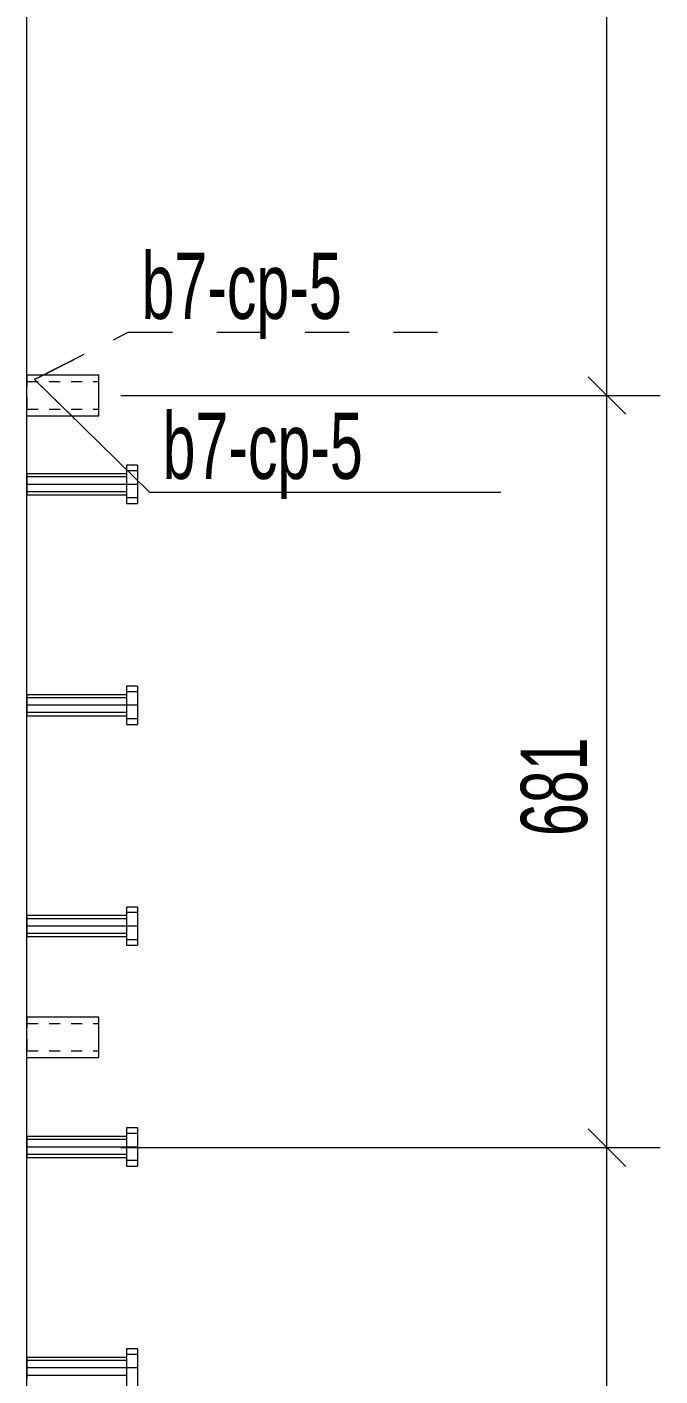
# Model space of a CAD drawing. Header units: millimetres. Extents: x 5 to 599, y 5 to 425.
# Drawn here: x 280 to 308.7, y 176.3 to 237.4 of the extents above; entities that cross this region are included whole.
import ezdxf

# ---------------------------------------------------------------- set-up
doc = ezdxf.new("R2010")
doc.units = ezdxf.units.MM
for name, pattern in [('XKITLINE00', [0]), ('XKITLINE02', [4, 2, -2]), ('XKITLINE04', [3, 0.5, -0.5, 0.5, -0.5, 0.5, -0.5])]:
    doc.linetypes.add(name, pattern=pattern)
for name, color, linetype, lineweight in [('Bolt', 7, 'Continuous', 0), ('Part', 2, 'Continuous', 0), ('PartMark', 3, 'Continuous', 0), ('Z-DIMENSIONS', 1, 'Continuous', 0)]:
    doc.layers.add(name, color=color, linetype=linetype, lineweight=lineweight)
doc.styles.add('romsim', font='ARIAL.TTF')

# ---------------------------------------------------------------- blocks, each defined once
blk = doc.blocks.new('*A86')
at = {"layer": 'Bolt', "color": 2, "linetype": 'XKITLINE00', "lineweight": 0}
for p, q in [((284.536848940132, 217.515266667764), (284.536848940132, 215.7834391472962)), ((285.036848940132, 217.515266667764), (284.536848940132, 217.515266667764)), ((285.036848940132, 217.515266667764), (285.036848940132, 215.7834391472962)), ((284.536848940132, 217.1243529075301), (280.036848940132, 217.1243529075301)), ((284.536848940132, 216.9852286285937), (280.036848940132, 216.9852286285937)), ((285.036848940132, 217.2616463993142), (284.536848940132, 217.2616463993142)), ((285.036848940132, 216.6493529075301), (280.036848940132, 216.6493529075301)), ((284.536848940132, 216.3134771864665), (280.036848940132, 216.3134771864665)), ((280.036848940132, 216.1743529075301), (284.536848940132, 216.1743529075301)), ((285.036848940132, 216.0370594157459), (284.536848940132, 216.0370594157459)), ((284.536848940132, 215.7834391472962), (285.036848940132, 215.7834391472962)), ((284.536848940132, 207.1243529075301), (280.036848940132, 207.1243529075301)), ((284.536848940132, 207.515266667764), (284.536848940132, 205.7834391472962)), ((285.036848940132, 207.515266667764), (284.536848940132, 207.515266667764)), ((285.036848940132, 207.2616463993142), (284.536848940132, 207.2616463993142)), ((285.036848940132, 207.515266667764), (285.036848940132, 205.7834391472962)), ((284.536848940132, 206.9852286285937), (280.036848940132, 206.9852286285937)), ((285.036848940132, 206.6493529075301), (280.036848940132, 206.6493529075301)), ((284.536848940132, 206.3134771864665), (280.036848940132, 206.3134771864665)), ((280.036848940132, 206.1743529075301), (284.536848940132, 206.1743529075301)), ((285.036848940132, 206.0370594157459), (284.536848940132, 206.0370594157459)), ((284.536848940132, 205.7834391472962), (285.036848940132, 205.7834391472962)), ((284.536848940132, 197.515266667764), (284.536848940132, 195.7834391472962)), ((285.036848940132, 197.515266667764), (284.536848940132, 197.515266667764)), ((285.036848940132, 197.2616463993142), (284.536848940132, 197.2616463993142)), ((285.036848940132, 197.515266667764), (285.036848940132, 195.7834391472962)), ((284.536848940132, 197.1243529075301), (280.036848940132, 197.1243529075301)), ((284.536848940132, 196.9852286285937), (280.036848940132, 196.9852286285937)), ((285.036848940132, 196.6493529075301), (280.036848940132, 196.6493529075301)), ((284.536848940132, 196.3134771864665), (280.036848940132, 196.3134771864665)), ((280.036848940132, 196.1743529075301), (284.536848940132, 196.1743529075301)), ((285.036848940132, 196.0370594157459), (284.536848940132, 196.0370594157459)), ((284.536848940132, 195.7834391472962), (285.036848940132, 195.7834391472962)), ((284.536848940132, 187.515266667764), (284.536848940132, 185.7834391472962)), ((285.036848940132, 187.515266667764), (284.536848940132, 187.515266667764)), ((285.036848940132, 187.515266667764), (285.036848940132, 185.7834391472962)), ((284.536848940132, 187.1243529075301), (280.036848940132, 187.1243529075301)), ((284.536848940132, 186.9852286285937), (280.036848940132, 186.9852286285937)), ((285.036848940132, 187.2616463993142), (284.536848940132, 187.2616463993142)), ((285.036848940132, 186.6493529075301), (280.036848940132, 186.6493529075301)), ((284.536848940132, 186.3134771864665), (280.036848940132, 186.3134771864665)), ((280.036848940132, 186.1743529075301), (284.536848940132, 186.1743529075301)), ((285.036848940132, 186.0370594157459), (284.536848940132, 186.0370594157459)), ((284.536848940132, 185.7834391472962), (285.036848940132, 185.7834391472962)), ((284.536848940132, 177.1243529075301), (280.036848940132, 177.1243529075301)), ((284.536848940132, 177.515266667764), (284.536848940132, 175.7834391472962)), ((285.036848940132, 177.515266667764), (284.536848940132, 177.515266667764)), ((285.036848940132, 177.2616463993142), (284.536848940132, 177.2616463993142)), ((285.036848940132, 177.515266667764), (285.036848940132, 175.7834391472962)), ((284.536848940132, 176.9852286285937), (280.036848940132, 176.9852286285937)), ((285.036848940132, 176.6493529075301), (280.036848940132, 176.6493529075301)), ((284.536848940132, 176.3134771864665), (280.036848940132, 176.3134771864665))]:
    blk.add_line(p, q, dxfattribs=at)
at = {"layer": 'Bolt', "color": 2, "linetype": 'XKITLINE02', "lineweight": 0}
for p, q in [((280.036848940132, 217.1243529075301), (280.036848940132, 216.1743529075301)), ((280.036848940132, 207.1243529075301), (280.036848940132, 206.1743529075301)), ((280.036848940132, 197.1243529075301), (280.036848940132, 196.1743529075301)), ((280.036848940132, 187.1243529075301), (280.036848940132, 186.1743529075301)), ((280.036848940132, 177.1243529075301), (280.036848940132, 176.1743529075301))]:
    blk.add_line(p, q, dxfattribs=at)
blk = doc.blocks.new('*A107')
at = {"layer": 'Part', "color": 4, "linetype": 'XKITLINE00', "lineweight": 0}
blk.add_line((280.036848940132, 118.6493529075301), (280.036848940132, 301.1493529075301), dxfattribs=at)
blk = doc.blocks.new('*A134')
at = {"layer": 'Part', "color": 7, "linetype": 'XKITLINE04', "lineweight": 0}
for p, q in [((280.036848940132, 221.5993529075301), (283.286848940132, 221.5993529075301)), ((280.036848940132, 221.5993529075301), (280.036848940132, 219.7493529075301)), ((280.036848940132, 221.2993529075301), (283.286848940132, 221.2993529075301)), ((283.286848940132, 219.7493529075301), (283.286848940132, 221.5993529075301)), ((280.036848940132, 220.0493529075301), (283.286848940132, 220.0493529075301)), ((280.036848940132, 219.7493529075301), (283.286848940132, 219.7493529075301))]:
    blk.add_line(p, q, dxfattribs=at)
blk = doc.blocks.new('*A135')
at = {"layer": 'Part', "color": 7, "linetype": 'XKITLINE04', "lineweight": 0}
for p, q in [((280.036848940132, 192.5493529075301), (283.286848940132, 192.5493529075301)), ((280.036848940132, 192.5493529075301), (280.036848940132, 190.6993529075301)), ((283.286848940132, 190.6993529075301), (283.286848940132, 192.5493529075301)), ((280.036848940132, 192.2493529075301), (283.286848940132, 192.2493529075301)), ((280.036848940132, 190.9993529075301), (283.286848940132, 190.9993529075301)), ((280.036848940132, 190.6993529075301), (283.286848940132, 190.6993529075301))]:
    blk.add_line(p, q, dxfattribs=at)
blk = doc.blocks.new('*A136')
at = {"layer": 'Part', "color": 7, "linetype": 'XKITLINE04', "lineweight": 0}
for p, q in [((280.036848940132, 192.5493529075301), (283.286848940132, 192.5493529075301)), ((280.036848940132, 192.5493529075301), (280.036848940132, 190.6993529075301)), ((283.286848940132, 190.6993529075301), (283.286848940132, 192.5493529075301)), ((280.036848940132, 192.2493529075301), (283.286848940132, 192.2493529075301)), ((280.036848940132, 190.9993529075301), (283.286848940132, 190.9993529075301)), ((280.036848940132, 190.6993529075301), (283.286848940132, 190.6993529075301))]:
    blk.add_line(p, q, dxfattribs=at)
blk = doc.blocks.new('*A137')
at = {"layer": 'Part', "color": 4, "linetype": 'XKITLINE00', "lineweight": 0}
for p, q in [((280.036848940132, 192.5493529075301), (283.286848940132, 192.5493529075301)), ((283.286848940132, 190.6993529075301), (283.286848940132, 192.5493529075301)), ((280.036848940132, 190.6993529075301), (283.286848940132, 190.6993529075301))]:
    blk.add_line(p, q, dxfattribs=at)
at = {"layer": 'Part', "color": 7, "linetype": 'XKITLINE04', "lineweight": 0}
for p, q in [((280.036848940132, 192.5493529075301), (280.036848940132, 190.6993529075301)), ((280.036848940132, 192.2493529075301), (283.286848940132, 192.2493529075301)), ((280.036848940132, 190.9993529075301), (283.286848940132, 190.9993529075301))]:
    blk.add_line(p, q, dxfattribs=at)
blk = doc.blocks.new('*A142')
at = {"layer": 'Part', "color": 7, "linetype": 'XKITLINE04', "lineweight": 0}
for p, q in [((280.036848940132, 221.5993529075301), (283.286848940132, 221.5993529075301)), ((280.036848940132, 221.5993529075301), (280.036848940132, 219.7493529075301)), ((280.036848940132, 221.2993529075301), (283.286848940132, 221.2993529075301)), ((283.286848940132, 219.7493529075301), (283.286848940132, 221.5993529075301)), ((280.036848940132, 220.0493529075301), (283.286848940132, 220.0493529075301)), ((280.036848940132, 219.7493529075301), (283.286848940132, 219.7493529075301))]:
    blk.add_line(p, q, dxfattribs=at)
blk = doc.blocks.new('*A143')
at = {"layer": 'Part', "color": 4, "linetype": 'XKITLINE00', "lineweight": 0}
for p, q in [((280.036848940132, 221.5993529075301), (283.286848940132, 221.5993529075301)), ((283.286848940132, 219.7493529075301), (283.286848940132, 221.5993529075301)), ((280.036848940132, 219.7493529075301), (283.286848940132, 219.7493529075301))]:
    blk.add_line(p, q, dxfattribs=at)
at = {"layer": 'Part', "color": 7, "linetype": 'XKITLINE04', "lineweight": 0}
for p, q in [((280.036848940132, 221.5993529075301), (280.036848940132, 219.7493529075301)), ((280.036848940132, 221.2993529075301), (283.286848940132, 221.2993529075301)), ((280.036848940132, 220.0493529075301), (283.286848940132, 220.0493529075301))]:
    blk.add_line(p, q, dxfattribs=at)
blk = doc.blocks.new('*A285')
at = {"layer": 'Z-DIMENSIONS', "color": 3, "linetype": 'XKITLINE00', "lineweight": 0}
for p, q in [((305.4383208027082, 187.4728810449539), (307.1353770775559, 185.7758247701062)), ((284.286848940132, 186.6243529075301), (308.686848940132, 186.6243529075301)), ((306.286848940132, 116.6493529075301), (306.286848940132, 186.6243529075301))]:
    blk.add_line(p, q, dxfattribs=at)
at = {"layer": 'Z-DIMENSIONS', "color": 7}
blk.add_point((306.286848940132, 186.6243529075301), dxfattribs=at)
blk = doc.blocks.new('*A286')
at = {"layer": 'Z-DIMENSIONS', "color": 3, "linetype": 'XKITLINE00', "lineweight": 0}
for p, q in [((305.4383208027082, 221.5228810449539), (307.1353770775559, 219.8258247701062)), ((284.286848940132, 220.6743529075301), (308.686848940132, 220.6743529075301)), ((306.286848940132, 186.6243529075301), (306.286848940132, 220.6743529075301)), ((305.4383208027082, 187.4728810449539), (307.1353770775559, 185.7758247701062)), ((284.286848940132, 186.6243529075301), (308.686848940132, 186.6243529075301))]:
    blk.add_line(p, q, dxfattribs=at)
at = {"layer": 'Z-DIMENSIONS', "color": 7}
for p in [(306.286848940132, 220.6743529075301), (306.286848940132, 186.6243529075301)]:
    blk.add_point(p, dxfattribs=at)
at = {"layer": 'Z-DIMENSIONS', "color": 7, "style": 'romsim', "width": 0.6375}
blk.add_text('681', height=3, rotation=90.00021045914971, dxfattribs=at).set_placement((305.3868489401321, 200.7272666984713))
blk = doc.blocks.new('*A287')
at = {"layer": 'Z-DIMENSIONS', "color": 3, "linetype": 'XKITLINE00', "lineweight": 0}
for p, q in [((306.286848940132, 220.6743529075301), (306.286848940132, 301.1493529075301)), ((305.4383208027082, 221.5228810449539), (307.1353770775559, 219.8258247701062)), ((284.286848940132, 220.6743529075301), (308.686848940132, 220.6743529075301))]:
    blk.add_line(p, q, dxfattribs=at)
at = {"layer": 'Z-DIMENSIONS', "color": 7}
blk.add_point((306.286848940132, 220.6743529075301), dxfattribs=at)
blk = doc.blocks.new('*A294')
at = {"layer": 'PartMark', "color": 7, "linetype": 'XKITLINE00', "lineweight": 0}
for p, q in [((280.3805905910353, 221.3952358462127), (285.5765905910354, 216.2952358462127)), ((282.1647626658219, 219.6440276896671), (280.3805905910353, 221.3952358462127)), ((285.5765905910354, 216.2952358462127), (301.4843997710566, 216.2952358462127))]:
    blk.add_line(p, q, dxfattribs=at)
at = {"layer": 'PartMark', "color": 7, "style": 'romsim', "width": 0.6375}
blk.add_text('b7-cp-5', height=3, dxfattribs=at).set_placement((286.1765905910353, 216.8952358462127))
blk = doc.blocks.new('*A295')
at = {"layer": 'PartMark', "color": 7, "linetype": 'XKITLINE02', "lineweight": 0}
for p, q in [((280.3805905910353, 221.3952358462127), (284.6231905910354, 223.5378358462128)), ((284.6231905910354, 223.5378358462127), (300.5309997710567, 223.5378358462127))]:
    blk.add_line(p, q, dxfattribs=at)
at = {"layer": 'PartMark', "color": 7, "linetype": 'XKITLINE00', "lineweight": 0}
blk.add_line((282.612159163771, 222.522223736644), (280.3805905910353, 221.3952358462127), dxfattribs=at)
at = {"layer": 'PartMark', "color": 7, "style": 'romsim', "width": 0.6375}
blk.add_text('b7-cp-5', height=3, dxfattribs=at).set_placement((285.2231905910353, 224.1378358462127))

msp = doc.modelspace()

# ---------------------------------------------------------------- block references
at = {"lineweight": 0}
for name in ['*A287', '*A107', '*A134', '*A142', '*A143', '*A286', '*A86', '*A135', '*A136', '*A137']:
    msp.add_blockref(name, (0, 0), dxfattribs=at)
at = {"layer": 'PartMark', "lineweight": 0}
for name in ['*A295', '*A294']:
    msp.add_blockref(name, (0, 0), dxfattribs=at)
at = {"layer": 'Z-DIMENSIONS', "lineweight": 0}
msp.add_blockref('*A285', (0, 0), dxfattribs=at)

doc.saveas('drawing.dxf')
